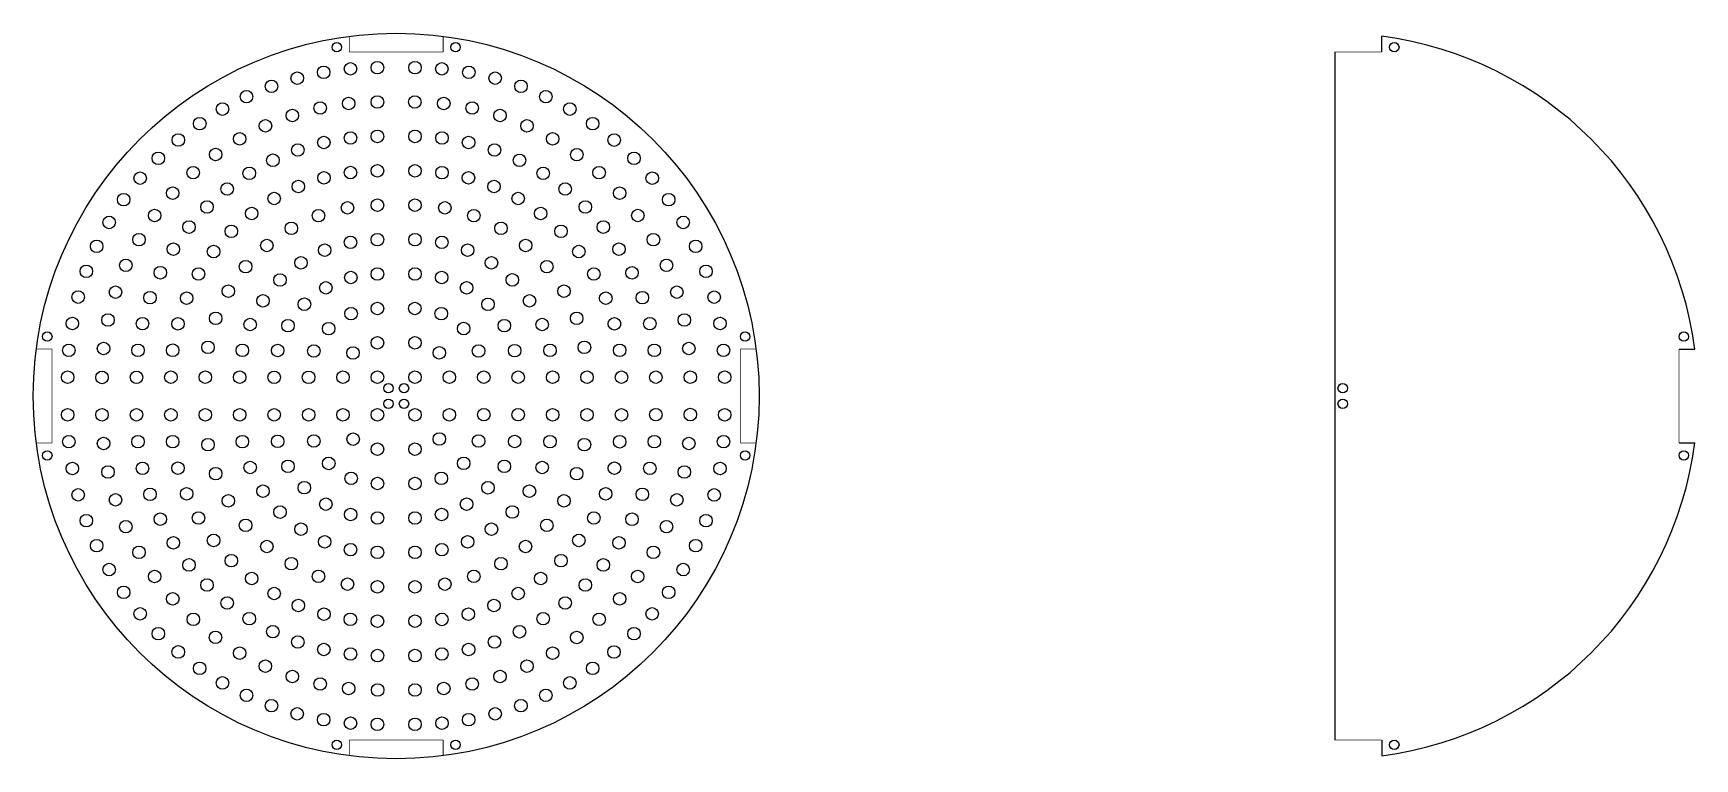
# Model space of a CAD drawing. Header units: millimetres. Extents: x -116 to 415, y -116 to 116.
import ezdxf

# ---------------------------------------------------------------- set-up
doc = ezdxf.new("R2010")
doc.units = ezdxf.units.MM
doc.layers.add('BoardOutLine', color=6, linetype='Continuous', true_color=0xff00ff)
doc.layers.add('Multi-Layer', color=9, linetype='Continuous', true_color=0xc0c0c0)
doc.layers.add('TopLayer', color=7, linetype='Continuous')

msp = doc.modelspace()

# ---------------------------------------------------------------- linework, layer by layer
msp.add_circle((0, 0), 116)
for start, end in [(7.4297, 82.5703), (277.4297, 352.5703)]:
    msp.add_arc((300, 0), 116, start, end)
at = {"layer": 'BoardOutLine', "const_width": 0.254}
for points in [[(-15, 110), (-15, 115.01)], [(15, 110), (15, 115.03)], [(-15, 110), (0, 110)], [(15, 110), (0, 110)], [(315, 110), (300, 110)], [(-110, 15), (-115.03, 15)], [(-110, 15), (-110, 0)], [(110, 15), (115.01, 15)], [(110, 15), (110, 0)], [(410, 15), (410, 0)], [(-110, -15), (-110, 0)], [(110, -15), (110, 0)], [(410, -15), (410, 0)], [(-110, -15), (-115.01, -15)], [(110, -15), (115.03, -15)], [(-15, -110), (0, -110)], [(-15, -110), (-15, -115.03)], [(15, -110), (0, -110)], [(15, -110), (15, -115.01)], [(315, -110), (300, -110)]]:
    msp.add_lwpolyline(points, dxfattribs=at)
at = {"layer": 'BoardOutLine', "flags": 128}
for points in [[(315, 110), (315, 115.03)], [(410, 15), (415.03, 15)], [(410, -15), (415.03, -15)], [(315, -110), (315, -115.03)]]:
    msp.add_lwpolyline(points, dxfattribs=at)
at = {"layer": 'BoardOutLine'}
for centre in [(-14.62, 104.62), (-6, 105), (6, 105), (14.58, 104.63), (-39.86, 99.03), (-31.62, 101.63), (-23.18, 103.5), (23.2, 103.5), (31.63, 101.62), (39.87, 99.03), (-47.84, 95.72), (-6, 94), (5.94, 94), (47.84, 95.72), (-55.5, 91.74), (-33.19, 89.7), (-24.29, 92.08), (-15.2, 93.52), (15.2, 93.52), (24.3, 92.08), (33.19, 89.69), (55.5, 91.74), (-62.78, 87.1), (-41.79, 86.39), (-6, 83), (5.99, 83), (41.8, 86.39), (62.79, 87.09), (-69.63, 81.84), (-50, 82.21), (-31.42, 78.68), (-23.14, 81.07), (-14.61, 82.52), (14.62, 82.52), (23.14, 81.07), (31.43, 78.68), (50, 82.21), (69.65, 81.83), (-76, 76.01), (-57.71, 77.21), (-39.4, 75.38), (39.41, 75.37), (57.73, 77.19), (76.01, 76), (-81.83, 69.65), (-64.87, 71.41), (-46.96, 71.2), (-23.08, 69.75), (-14.61, 71.44), (-6, 72), (6, 72), (14.63, 71.43), (23.09, 69.75), (46.96, 71.2), (64.85, 71.43), (81.84, 69.63), (-87.09, 62.79), (-71.43, 64.85), (-54.01, 66.2), (-39, 63.16), (-31.26, 66.98), (31.27, 66.97), (39, 63.16), (54.01, 66.2), (71.41, 64.87), (87.1, 62.78), (-77.19, 57.73), (-60.45, 60.45), (-46.18, 58.36), (-24.81, 57.68), (-15.56, 60.16), (-6, 61), (6, 61), (15.55, 60.16), (24.82, 57.68), (46.18, 58.36), (60.45, 60.45), (77.21, 57.71), (-91.74, 55.5), (-66.2, 54.01), (-52.67, 52.67), (-33.5, 53.63), (33.5, 53.63), (52.67, 52.67), (66.2, 54.01), (91.74, 55.5), (-95.72, 47.84), (-82.21, 50), (-71.2, 46.96), (-58.36, 46.18), (-41.35, 48.13), (-22.84, 46.65), (-14.59, 49.15), (-6, 50), (6, 50), (14.58, 49.15), (22.84, 46.65), (41.36, 48.13), (58.36, 46.18), (71.2, 46.96), (82.21, 50), (95.72, 47.84), (-86.39, 41.8), (-48.13, 41.36), (-30.44, 42.59), (30.44, 42.58), (48.13, 41.35), (86.39, 41.79), (-99.03, 39.87), (-75.37, 39.41), (-63.16, 39), (-37.12, 37.11), (-14.51, 37.88), (-6, 39), (5.99, 39), (14.55, 37.87), (37.11, 37.12), (63.16, 39), (75.38, 39.4), (99.03, 39.86), (-101.62, 31.63), (-89.69, 33.19), (-78.68, 31.43), (-66.97, 31.27), (-53.63, 33.5), (-42.58, 30.44), (-22.5, 34.58), (22.5, 34.58), (42.59, 30.44), (53.63, 33.5), (66.98, 31.26), (78.68, 31.42), (89.7, 33.19), (101.63, 31.62), (-57.68, 24.82), (-29.33, 29.34), (-14.41, 26.33), (-6, 27.99), (5.98, 28), (14.4, 26.33), (29.34, 29.33), (57.68, 24.81), (-103.5, 23.2), (-92.08, 24.3), (-81.07, 23.14), (-69.75, 23.09), (-46.65, 22.84), (-34.58, 22.5), (-21.56, 21.55), (21.55, 21.56), (34.58, 22.5), (46.65, 22.84), (69.75, 23.08), (81.07, 23.14), (92.08, 24.29), (103.5, 23.18), (-104.63, 14.58), (-93.52, 15.2), (-82.52, 14.62), (-71.43, 14.63), (-60.16, 15.55), (-49.15, 14.58), (-37.87, 14.55), (-26.33, 14.4), (-6, 17), (6, 17), (26.33, 14.41), (37.88, 14.51), (49.15, 14.59), (60.16, 15.56), (71.44, 14.61), (82.52, 14.61), (93.52, 15.2), (104.62, 14.62), (-13.79, 13.77), (13.77, 13.79), (-105, 6), (-94, 5.94), (-83, 5.99), (-72, 6), (-61, 6), (-50, 6), (-39, 5.99), (-28, 5.98), (-17, 6), (-6, 6), (6, 6), (17, 6), (27.99, 6), (39, 6), (50, 6), (61, 6), (72, 6), (83, 6), (94, 6), (105, 6), (-105, -6), (-94, -6), (-83, -6), (-72, -6), (-61, -6), (-50, -6), (-39, -6), (-27.99, -6), (-17, -6), (-6, -6), (6, -6), (17, -6), (28, -5.98), (39, -5.99), (50, -6), (61, -6), (72, -6), (83, -5.99), (94, -5.94), (105, -6), (-104.62, -14.62), (-93.52, -15.2), (-82.52, -14.61), (-71.44, -14.61), (-60.16, -15.56), (-49.15, -14.59), (-37.88, -14.51), (-26.33, -14.41), (-13.77, -13.79), (-6, -17), (6, -17), (13.79, -13.77), (26.33, -14.4), (37.87, -14.55), (49.15, -14.58), (60.16, -15.55), (71.43, -14.63), (82.52, -14.62), (93.52, -15.2), (104.63, -14.58), (-103.5, -23.18), (-81.07, -23.14), (-69.75, -23.08), (-46.65, -22.84), (-34.58, -22.5), (-21.55, -21.56), (21.56, -21.55), (34.58, -22.5), (46.65, -22.84), (69.75, -23.09), (81.07, -23.14), (103.5, -23.2), (-92.08, -24.29), (-57.68, -24.81), (-14.4, -26.33), (-5.98, -28), (6, -27.99), (14.41, -26.33), (57.68, -24.82), (92.08, -24.3), (-101.63, -31.62), (-89.7, -33.19), (-78.68, -31.42), (-66.98, -31.26), (-53.63, -33.5), (-42.59, -30.44), (-29.34, -29.33), (29.33, -29.34), (42.58, -30.44), (53.63, -33.5), (66.97, -31.27), (78.68, -31.43), (89.69, -33.19), (101.62, -31.63), (-63.16, -39), (-37.11, -37.12), (-22.5, -34.58), (-14.55, -37.87), (-5.99, -39), (6, -39), (14.51, -37.88), (22.5, -34.58), (37.12, -37.11), (63.16, -39), (-99.03, -39.86), (-86.39, -41.79), (-75.38, -39.4), (-48.13, -41.35), (-30.44, -42.58), (30.44, -42.59), (48.13, -41.36), (75.37, -39.41), (86.39, -41.8), (99.03, -39.87), (-95.72, -47.84), (-71.2, -46.96), (-58.36, -46.18), (-41.36, -48.13), (-22.84, -46.65), (-14.58, -49.15), (14.59, -49.15), (22.84, -46.65), (41.35, -48.13), (58.36, -46.18), (71.2, -46.96), (95.72, -47.84), (-82.21, -50), (-66.2, -54.01), (-52.67, -52.67), (-33.5, -53.63), (-6, -50), (6, -50), (33.5, -53.63), (52.67, -52.67), (66.2, -54.01), (82.21, -50), (-91.74, -55.5), (-77.21, -57.71), (-46.18, -58.36), (-24.82, -57.68), (-15.55, -60.16), (15.56, -60.16), (24.81, -57.68), (46.18, -58.36), (77.19, -57.73), (91.74, -55.5), (-87.1, -62.78), (-71.41, -64.87), (-60.45, -60.45), (-39, -63.16), (-6, -61), (6, -61), (39, -63.16), (60.45, -60.45), (71.43, -64.85), (87.09, -62.79), (-81.84, -69.63), (-54.01, -66.2), (-31.27, -66.97), (-23.09, -69.75), (23.08, -69.75), (31.26, -66.98), (54.01, -66.2), (81.83, -69.65), (-76.01, -76), (-64.85, -71.43), (-46.96, -71.2), (-39.41, -75.37), (-14.63, -71.43), (-6, -72), (6, -72), (14.61, -71.44), (39.4, -75.38), (46.96, -71.2), (64.87, -71.41), (76, -76.01), (-57.73, -77.19), (-31.43, -78.68), (-23.14, -81.07), (23.14, -81.07), (31.42, -78.68), (57.71, -77.21), (-69.65, -81.83), (-50, -82.21), (-41.8, -86.39), (-14.62, -82.52), (-5.99, -83), (6, -83), (14.61, -82.52), (41.79, -86.39), (50, -82.21), (69.63, -81.84), (-62.79, -87.09), (-55.5, -91.74), (-33.19, -89.69), (-24.3, -92.08), (24.29, -92.08), (33.19, -89.7), (55.5, -91.74), (62.78, -87.1), (-47.84, -95.72), (-15.2, -93.52), (-5.94, -94), (6, -94), (15.2, -93.52), (47.84, -95.72), (-39.87, -99.03), (-31.63, -101.62), (31.62, -101.63), (39.86, -99.03), (-23.2, -103.5), (-14.58, -104.63), (-6, -105), (6, -105), (14.62, -104.62), (23.18, -103.5)]:
    msp.add_circle(centre, 2, dxfattribs=at)
at = {"layer": 'Multi-Layer'}
for centre in [(-19, 111.5), (19, 111.5), (319, 111.5), (-111.5, 19), (111.5, 19), (411.5, 19), (-2.5, 2.5), (2.5, 2.5), (302.5, 2.5), (-2.5, -2.5), (2.5, -2.5), (302.5, -2.5), (-111.5, -19), (111.5, -19), (411.5, -19), (-19, -111.5), (19, -111.5), (319, -111.5)]:
    msp.add_circle(centre, 1.5, dxfattribs=at)
at = {"layer": 'TopLayer'}
msp.add_line((300, 110), (300, -110), dxfattribs=at)

doc.saveas('drawing.dxf')
